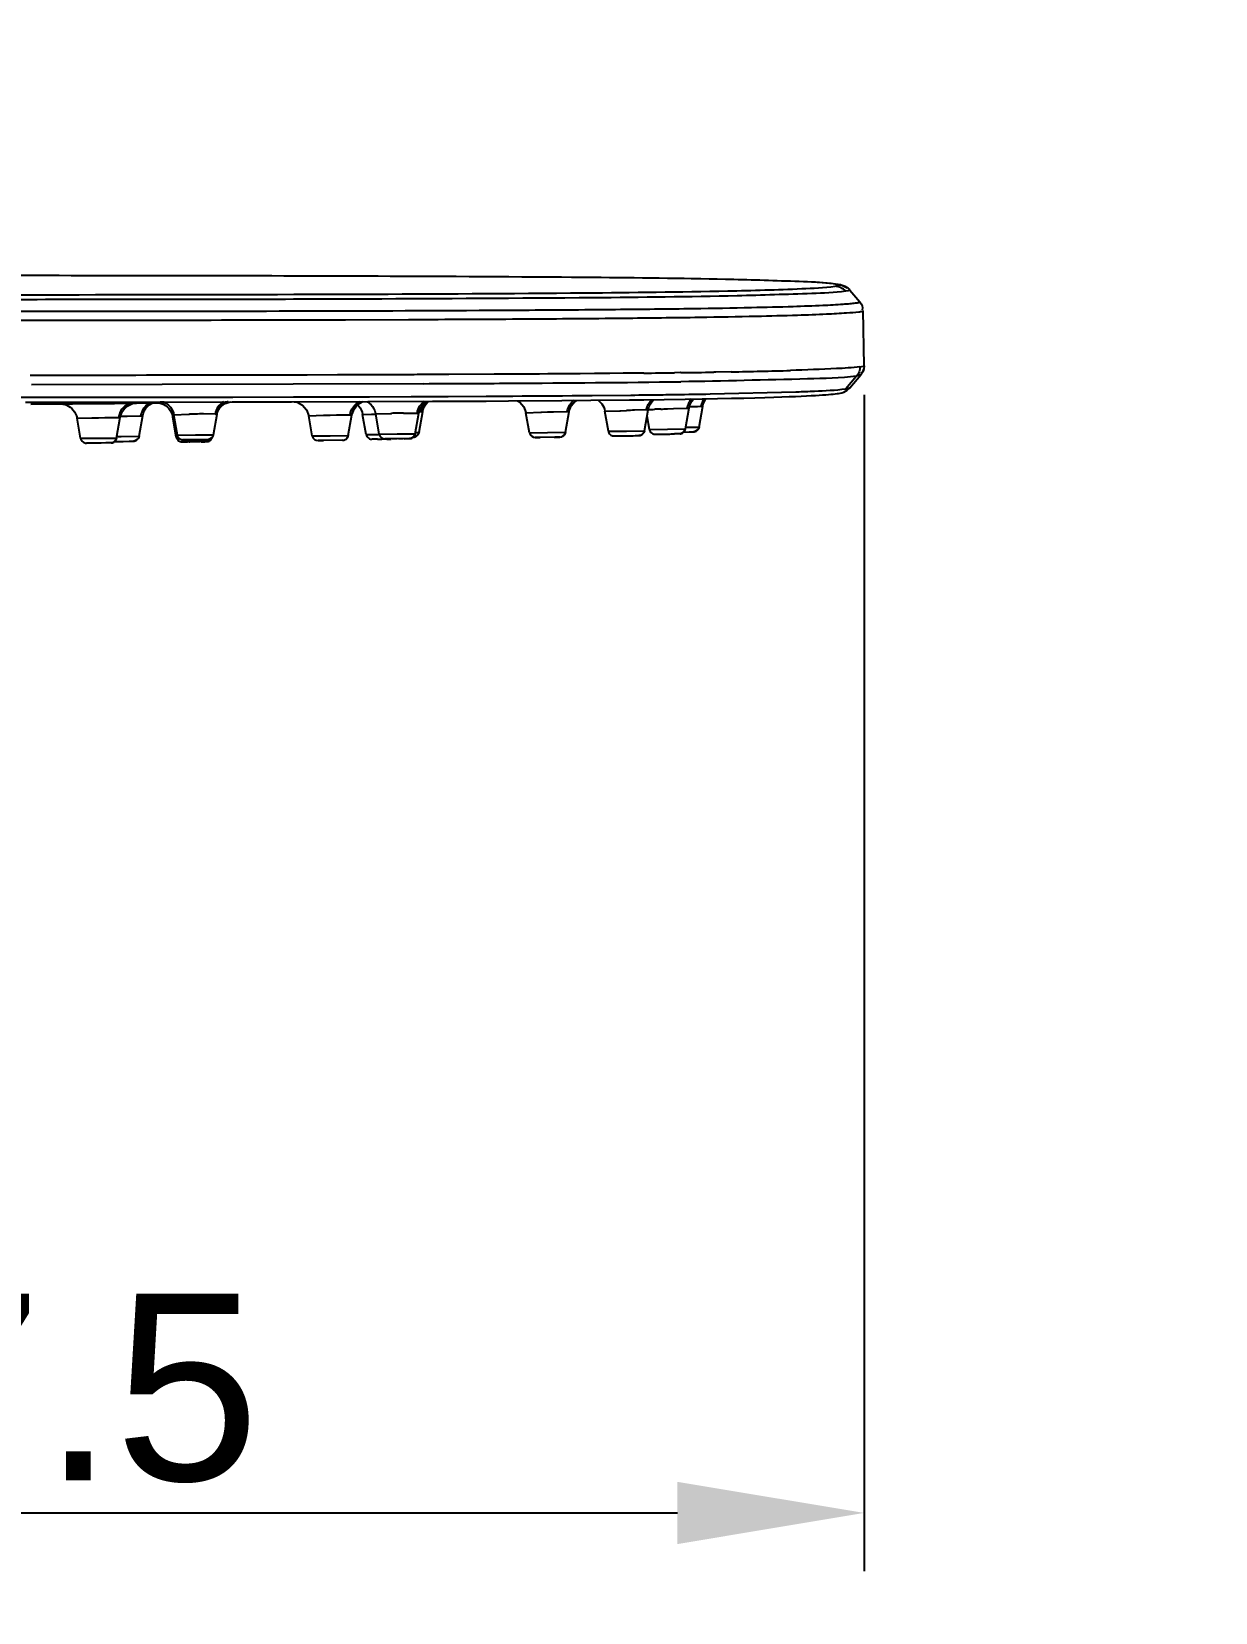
# Model space of a CAD drawing. Header units: millimetres. Extents: x 3819 to 4365, y -2661 to -1889.
# Drawn here: x 3987.78 to 4013.15, y -2144.56 to -2110.69 of the extents above; entities that cross this region are included whole.
import ezdxf

# ---------------------------------------------------------------- set-up
doc = ezdxf.new("R2010")
doc.units = ezdxf.units.MM
doc.header["$LTSCALE"] = 0.1
doc.layers.add('DIM', color=3, linetype='Continuous')
doc.styles.get("Standard").update_dxf_attribs({"font": 'arial.ttf'})
doc.dimstyles.new('ISO-25', dxfattribs={"dimtxt": 2.5, "dimasz": 2.5, "dimexe": 1.25, "dimexo": 0.625, "dimtad": 1, "dimlfac": 5, "dimtxsty": 'Standard', "dimcen": 2.5, "dimadec": 0, "dimazin": 0, "dimtfac": 1, "dimtmove": 0, "dimatfit": 3, "dimfxl": 0, "dimarcsym": 0})

# ---------------------------------------------------------------- blocks, each defined once
blk = doc.blocks.new('*D141')
at = {"layer": 'Defpoints', "color": 0}
for p in [(3938.775, -2117.851), (4005.621, -2117.852), (4005.621, -2142.426)]:
    blk.add_point(p, dxfattribs=at)
at = {"layer": 'DIM', "color": 0, "lineweight": -2}
for p, q in [((3938.775, -2118.476), (3938.775, -2143.676)), ((4005.621, -2118.477), (4005.621, -2143.676)), ((3942.775, -2142.426), (4001.621, -2142.426))]:
    blk.add_line(p, q, dxfattribs=at)
at = {"layer": 'DIM', "color": 0}
for points in [[(3942.775, -2141.76), (3942.775, -2143.093), (3938.775, -2142.426)], [(4001.621, -2141.76), (4001.621, -2143.093), (4005.621, -2142.426)]]:
    blk.add_solid(points, dxfattribs=at)
at = {"layer": 'DIM', "color": 0, "insert": (3985.676, -2139.759), "char_height": 4, "attachment_point": 5}
blk.add_mtext('267.5', dxfattribs=at)
blk = doc.blocks.new('*D137')
at = {"layer": 'Defpoints', "color": 0}
for p in [(3972.198, -2092.633), (4060.64, -2605.033), (4086.272, -2605.033)]:
    blk.add_point(p, dxfattribs=at)
at = {"layer": 'DIM', "color": 0, "lineweight": -2}
for p, q in [((3972.823, -2092.633), (4087.522, -2092.633)), ((4086.272, -2096.633), (4086.272, -2601.033)), ((4061.265, -2605.033), (4087.522, -2605.033))]:
    blk.add_line(p, q, dxfattribs=at)
at = {"layer": 'DIM', "color": 0}
for points in [[(4085.605, -2096.633), (4086.939, -2096.633), (4086.272, -2092.633)], [(4085.605, -2601.033), (4086.939, -2601.033), (4086.272, -2605.033)]]:
    blk.add_solid(points, dxfattribs=at)
at = {"layer": 'DIM', "color": 0, "insert": (4083.025, -2348.833), "char_height": 4, "attachment_point": 5, "rotation": 90}
blk.add_mtext('(2280)', dxfattribs=at)

msp = doc.modelspace()

# ---------------------------------------------------------------- linework, layer by layer
at = {"color": 7, "linetype": 'Continuous'}
for p, q in [((4005.1131, -2116.1178), (4004.9568, -2116.0943)), ((4004.999, -2116.1499), (4005.0894, -2116.1256)), ((4005.089, -2116.1256), (4005.0014, -2116.1014)), ((4005.2583, -2116.1912), (4005.1131, -2116.1178)), ((4005.2765, -2116.2476), (4005.2271, -2116.2559)), ((4005.3179, -2116.2314), (4005.2765, -2116.2476)), ((4005.3168, -2116.2301), (4005.2969, -2116.2092)), ((4005.3159, -2116.231), (4005.5296, -2116.4833)), ((3996.0586, -2116.6703), (3996.5212, -2116.6684)), ((3996.5212, -2116.6684), (3996.8508, -2116.6669)), ((3996.8508, -2116.6669), (3997.0783, -2116.6659)), ((3997.0783, -2116.6659), (3997.0977, -2116.6658)), ((3997.0977, -2116.6658), (3997.3682, -2116.6644)), ((3997.3682, -2116.6644), (3997.7127, -2116.6626)), ((3997.7127, -2116.6626), (3998.175, -2116.6599)), ((4005.6212, -2117.8516), (4005.6006, -2116.6684)), ((3994.5036, -2116.865), (3995.8574, -2116.8605)), ((3995.8574, -2116.8605), (3996.0584, -2116.8597)), ((3987.8742, -2118.059), (3987.7462, -2118.059)), ((3988.4209, -2118.059), (3987.8742, -2118.059)), ((3990.0115, -2118.057), (3988.4209, -2118.059)), ((3990.2433, -2118.0566), (3990.0115, -2118.057)), ((3990.2627, -2118.0566), (3990.2433, -2118.0566)), ((3990.3155, -2118.0565), (3990.2627, -2118.0566)), ((3990.4059, -2118.0563), (3990.3155, -2118.0565)), ((3990.4889, -2118.0562), (3990.4059, -2118.0563)), ((3990.5291, -2118.0561), (3990.4889, -2118.0562)), ((3990.5685, -2118.056), (3990.5291, -2118.0561)), ((3990.785, -2118.0556), (3990.5685, -2118.056)), ((3990.8443, -2118.0555), (3990.785, -2118.0556)), ((3992.049, -2118.0534), (3990.8443, -2118.0555)), ((3992.1371, -2118.0532), (3992.049, -2118.0534)), ((3992.2827, -2118.053), (3992.1371, -2118.0532)), ((3993.1597, -2118.0512), (3992.2827, -2118.053)), ((3993.1731, -2118.0512), (3993.1597, -2118.0512)), ((3993.3529, -2118.0508), (3993.1731, -2118.0512)), ((3993.4012, -2118.0507), (3993.3529, -2118.0508)), ((3993.684, -2118.05), (3993.4012, -2118.0507)), ((3994.3376, -2118.0483), (3993.684, -2118.05)), ((3994.5648, -2118.0476), (3994.3376, -2118.0483)), ((3994.6435, -2118.0474), (3994.5648, -2118.0476)), ((3994.6975, -2118.0472), (3994.6435, -2118.0474)), ((3994.7418, -2118.0471), (3994.6975, -2118.0472)), ((3994.7543, -2118.047), (3994.7418, -2118.0471)), ((3994.8681, -2118.0467), (3994.7543, -2118.047)), ((3994.9691, -2118.0464), (3994.8681, -2118.0467)), ((3995.0801, -2118.046), (3994.9691, -2118.0464)), ((3995.216, -2118.0455), (3995.0801, -2118.046)), ((3995.5626, -2118.0443), (3995.216, -2118.0455)), ((3995.6024, -2118.0441), (3995.5626, -2118.0443)), ((3995.6363, -2118.044), (3995.6024, -2118.0441)), ((3995.7785, -2118.0435), (3995.6363, -2118.044)), ((3995.9808, -2118.0427), (3995.7785, -2118.0435)), ((3996.0419, -2118.0424), (3995.9808, -2118.0427)), ((3996.1272, -2118.0421), (3996.0419, -2118.0424)), ((3996.249, -2118.0416), (3996.1272, -2118.0421)), ((3996.3603, -2118.0411), (3996.249, -2118.0416)), ((3996.3954, -2118.041), (3996.3603, -2118.0411)), ((3996.515, -2118.0404), (3996.3954, -2118.041)), ((3996.6279, -2118.0399), (3996.515, -2118.0404)), ((3996.7206, -2118.0395), (3996.6279, -2118.0399)), ((3997.6962, -2118.0345), (3996.7206, -2118.0395)), ((3997.751, -2118.0342), (3997.6962, -2118.0345)), ((3997.8372, -2118.0337), (3997.751, -2118.0342)), ((3998.0927, -2118.0322), (3997.8372, -2118.0337)), ((3998.2451, -2118.0313), (3998.0927, -2118.0322)), ((3998.2561, -2118.0312), (3998.2451, -2118.0313)), ((3998.4533, -2118.03), (3998.2561, -2118.0312)), ((3998.6626, -2118.0286), (3998.4533, -2118.03)), ((3998.8462, -2118.0273), (3998.6626, -2118.0286)), ((3999.4563, -2118.0227), (3998.8462, -2118.0273)), ((3999.5208, -2118.0222), (3999.4563, -2118.0227)), ((3999.5334, -2118.0221), (3999.5208, -2118.0222)), ((3999.8411, -2118.0195), (3999.5334, -2118.0221)), ((3999.8662, -2118.0193), (3999.8411, -2118.0195)), ((4000.1724, -2118.0165), (3999.8662, -2118.0193)), ((4000.4561, -2118.0138), (4000.1724, -2118.0165)), ((4000.9031, -2118.0091), (4000.4561, -2118.0138)), ((4001.6855, -2117.9995), (4001.5586, -2118.0012)), ((4002.4458, -2117.9881), (4002.3989, -2117.9888)), ((4002.7742, -2117.9823), (4002.4458, -2117.9881)), ((4005.4602, -2118.0722), (4005.2282, -2118.3465)), ((4005.3176, -2118.3228), (4005.5494, -2118.0492)), ((4005.4606, -2118.0736), (4005.4602, -2118.0722)), ((4005.5494, -2118.0493), (4005.4607, -2118.0736)), ((4005.5309, -2117.8749), (4005.6108, -2117.8586)), ((4005.5498, -2118.0486), (4005.5494, -2118.0492)), ((4005.6108, -2117.8586), (4005.6212, -2117.8516)), ((4005.6206, -2117.8516), (4005.6122, -2117.9232)), ((3996.1863, -2118.2355), (3987.7803, -2118.2618)), ((4002.3222, -2118.4564), (4004.1578, -2118.4109)), ((4004.1578, -2118.4109), (4004.1794, -2118.4101)), ((4005.2271, -2118.3469), (4005.3173, -2118.3251)), ((4005.2603, -2118.376), (4005.3173, -2118.3251)), ((4005.3163, -2118.3242), (4005.3176, -2118.3228)), ((4005.3176, -2118.3228), (4005.3185, -2118.3216)), ((3987.332, -2118.5282), (3990.4931, -2118.5248)), ((3987.6476, -2118.6319), (3988.8948, -2118.6307)), ((3987.7613, -2118.677), (3989.5582, -2118.6588)), ((3988.8948, -2118.6307), (3992.0776, -2118.6262)), ((3989.5582, -2118.6588), (3990.5093, -2118.6477)), ((3989.7625, -2118.7812), (3989.7997, -2118.7426)), ((3990.2285, -2118.7638), (3990.2686, -2118.7173)), ((3990.5101, -2118.6357), (3990.4344, -2118.6386)), ((3990.4551, -2118.6388), (3990.494, -2118.6389)), ((3990.4931, -2118.5248), (3990.5391, -2118.5247)), ((3990.5391, -2118.5247), (3990.6346, -2118.5246)), ((3990.6172, -2118.6285), (3990.6658, -2118.6555)), ((3990.6346, -2118.5246), (3992.095, -2118.5222)), ((3990.6518, -2118.7063), (3990.688, -2118.7353)), ((3991.9223, -2118.6406), (3991.9491, -2118.6264)), ((3992.0213, -2118.6302), (3992.386, -2118.6256)), ((3992.0776, -2118.6262), (3993.3464, -2118.6235)), ((3992.095, -2118.5222), (3993.393, -2118.5195)), ((3993.3464, -2118.6235), (3994.9913, -2118.6188)), ((3993.393, -2118.5195), (3993.4217, -2118.5194)), ((3993.4091, -2118.6233), (3993.4701, -2118.6329)), ((3993.4217, -2118.5194), (3994.5132, -2118.5165)), ((3994.5132, -2118.5165), (3994.5355, -2118.5164)), ((3994.5355, -2118.5164), (3994.8136, -2118.5156)), ((3994.7629, -2118.6892), (3994.7896, -2118.7168)), ((3994.7665, -2118.6847), (3994.8765, -2118.6172)), ((3994.7896, -2118.7168), (3994.8184, -2118.7552)), ((3994.8136, -2118.5156), (3994.8722, -2118.5154)), ((3994.8722, -2118.5154), (3994.9482, -2118.5151)), ((3994.9482, -2118.5151), (3995.0021, -2118.515)), ((3994.9913, -2118.6188), (3996.3728, -2118.6135)), ((3995.0021, -2118.515), (3995.0195, -2118.5149)), ((3995.0195, -2118.5149), (3995.9174, -2118.5117)), ((3995.9174, -2118.5117), (3995.9495, -2118.5115)), ((3995.9495, -2118.5115), (3996.1035, -2118.5109)), ((3996.1035, -2118.5109), (3996.1582, -2118.5107)), ((3996.1636, -2118.7099), (3996.1231, -2118.8325)), ((3996.1582, -2118.5107), (3996.3947, -2118.5097)), ((3996.2161, -2118.6345), (3996.1636, -2118.7099)), ((3996.1725, -2118.7897), (3996.1962, -2118.7287)), ((3996.1962, -2118.7287), (3996.2288, -2118.6747)), ((3996.2288, -2118.6747), (3996.2687, -2118.6281)), ((3996.2687, -2118.6281), (3996.2856, -2118.6139)), ((3996.3728, -2118.6135), (3997.5216, -2118.6076)), ((3996.3947, -2118.5097), (3996.4482, -2118.5094)), ((3996.4482, -2118.5094), (3996.704, -2118.5082)), ((3996.704, -2118.5082), (3997.5242, -2118.504)), ((3997.5216, -2118.6076), (3998.0006, -2118.6048)), ((3997.5242, -2118.504), (3997.5784, -2118.5037)), ((3997.5784, -2118.5037), (3998.0207, -2118.5011)), ((3998.0006, -2118.6048), (3999.14, -2118.5966)), ((3998.0207, -2118.5011), (3998.0393, -2118.501)), ((3998.0393, -2118.501), (3998.0957, -2118.5007)), ((3998.0957, -2118.5007), (3998.2934, -2118.4994)), ((3998.2934, -2118.4994), (3998.3134, -2118.4993)), ((3998.3134, -2118.4993), (3999.1544, -2118.4933)), ((3999.14, -2118.5966), (3999.7637, -2118.5913)), ((3999.1544, -2118.4933), (3999.3663, -2118.4916)), ((3999.3663, -2118.4916), (3999.5147, -2118.4904)), ((3999.4207, -2118.6163), (3999.4569, -2118.594)), ((3999.5147, -2118.4904), (3999.6092, -2118.4896)), ((3999.6092, -2118.4896), (3999.6674, -2118.4891)), ((3999.6674, -2118.4891), (3999.6873, -2118.4889)), ((3999.6873, -2118.4889), (3999.7321, -2118.4885)), ((3999.7321, -2118.4885), (3999.7921, -2118.488)), ((3999.7637, -2118.5913), (4000.5964, -2118.5828)), ((3999.7921, -2118.488), (4000.6225, -2118.4798)), ((4000.5964, -2118.5828), (4000.8969, -2118.5793)), ((4000.8969, -2118.5793), (4001.3373, -2118.5735)), ((4000.9518, -2118.797), (4000.9905, -2118.6784)), ((4000.9905, -2118.6784), (4001.0677, -2118.5763)), ((4001.0718, -2118.6229), (4001.1084, -2118.5842)), ((4001.3165, -2118.4715), (4001.3736, -2118.4708)), ((4001.3373, -2118.5735), (4001.7854, -2118.567)), ((4001.404, -2118.7749), (4001.5363, -2118.7701)), ((4001.5363, -2118.7701), (4001.8297, -2118.7588)), ((4001.7854, -2118.567), (4002.1527, -2118.5609)), ((4001.791, -2119.2051), (4001.8701, -2118.7566)), ((4001.8297, -2118.7588), (4001.8682, -2118.6401)), ((4001.8701, -2118.7566), (4001.8599, -2118.7573)), ((4001.8698, -2118.7566), (4001.8776, -2118.7219)), ((4001.9293, -2118.6104), (4001.9662, -2118.5645)), ((4002.0523, -2118.7218), (4002.1237, -2118.7181)), ((4002.0848, -2119.1638), (4002.164, -2118.7149)), ((4002.164, -2118.5958), (4002.1237, -2118.7181)), ((4002.1537, -2118.7161), (4002.1359, -2118.7174)), ((4002.1527, -2118.5609), (4002.4819, -2118.5548)), ((4002.1632, -2118.4591), (4002.2088, -2118.4583)), ((4002.1637, -2118.7149), (4002.173, -2118.6752)), ((4002.173, -2118.6752), (4002.1966, -2118.6143)), ((4002.1966, -2118.6143), (4002.2291, -2118.5603)), ((4002.2088, -2118.4583), (4002.2281, -2118.458)), ((4002.2281, -2118.458), (4002.3222, -2118.4564)), ((3988.7549, -2118.9755), (3989.073, -2118.9689)), ((3988.8309, -2119.4062), (3988.755, -2118.9756)), ((3989.073, -2118.9689), (3989.09, -2118.9686)), ((3989.09, -2118.9686), (3989.2164, -2118.966)), ((3989.2164, -2118.966), (3989.3483, -2118.9633)), ((3989.3483, -2118.9633), (3989.6407, -2118.9573)), ((3989.603, -2119.4002), (3989.6812, -2118.9566)), ((3989.6804, -2118.8369), (3989.6407, -2118.9573)), ((3989.6529, -2118.9571), (3989.6407, -2118.9573)), ((3989.6708, -2118.9568), (3989.6529, -2118.9571)), ((3989.6812, -2118.9566), (3989.671, -2118.9568)), ((3989.6979, -2118.9331), (3989.6806, -2118.9335)), ((3989.6809, -2118.9566), (3989.6861, -2118.9321)), ((3989.6861, -2118.9321), (3989.7045, -2118.8765)), ((3989.6979, -2118.9331), (3989.8299, -2118.9301)), ((3989.8299, -2118.9301), (3990.1225, -2118.9217)), ((3990.0845, -2119.3632), (3990.1628, -2118.9191)), ((3990.1225, -2118.9217), (3990.1614, -2118.8024)), ((3990.1525, -2118.9202), (3990.1347, -2118.9211)), ((3990.1626, -2118.9191), (3990.172, -2118.879)), ((3990.7924, -2118.8962), (3990.8054, -2118.9478)), ((3990.805, -2118.9478), (3990.833, -2118.945)), ((3990.8811, -2119.3793), (3990.805, -2118.9478)), ((3990.8278, -2118.9029), (3991.1463, -2118.888)), ((3990.9042, -2119.3364), (3990.8278, -2118.9029)), ((3991.1463, -2118.888), (3991.1636, -2118.8877)), ((3991.713, -2118.888), (3991.463, -2118.8849)), ((3991.6763, -2119.3329), (3991.754, -2118.8923)), ((3991.7434, -2118.8899), (3991.7253, -2118.8886)), ((3991.754, -2118.8923), (3991.7435, -2118.8899)), ((3991.7537, -2118.8922), (3991.7657, -2118.8438)), ((3993.7196, -2118.9232), (3994.0374, -2118.9132)), ((3993.7953, -2119.3526), (3993.7196, -2118.9232)), ((3994.0374, -2118.9132), (3994.0542, -2118.9128)), ((3994.0542, -2118.9128), (3994.1807, -2118.9097)), ((3994.1807, -2118.9097), (3994.3128, -2118.9066)), ((3994.3128, -2118.9066), (3994.6052, -2118.9005)), ((3994.5674, -2119.3455), (3994.6458, -2118.9007)), ((3994.6354, -2118.9003), (3994.6175, -2118.9004)), ((3994.6456, -2118.9006), (3994.6483, -2118.8869)), ((3994.8735, -2118.8951), (3995.0633, -2118.8904)), ((3994.949, -2119.3234), (3994.8735, -2118.8952)), ((3995.0633, -2118.8904), (3995.1539, -2118.888)), ((3995.155, -2118.8844), (3995.4739, -2118.8719)), ((3995.231, -2119.3155), (3995.155, -2118.8844)), ((3995.4739, -2118.8719), (3995.49, -2118.8715)), ((3995.7491, -2118.8665), (3996.0405, -2118.8646)), ((3996.0031, -2119.3099), (3996.0812, -2118.8669)), ((3996.0707, -2118.8655), (3996.0527, -2118.8648)), ((3996.0812, -2118.8669), (3996.0709, -2118.8655)), ((3996.0847, -2119.2761), (3996.1634, -2118.8296)), ((3996.1531, -2118.8308), (3996.1353, -2118.8318)), ((3996.1632, -2118.8296), (3996.1725, -2118.7897)), ((3998.3741, -2118.8567), (3998.6917, -2118.8451)), ((3998.4497, -2119.2854), (3998.3741, -2118.8567)), ((3998.6917, -2118.8451), (3998.7084, -2118.8446)), ((3998.7084, -2118.8446), (3998.8351, -2118.8412)), ((3998.8351, -2118.8412), (3998.9671, -2118.8378)), ((3998.9671, -2118.8378), (3999.2597, -2118.8316)), ((3999.2218, -2119.2775), (3999.3003, -2118.832)), ((3999.2899, -2118.8315), (3999.272, -2118.8315)), ((3999.3001, -2118.8319), (3999.2899, -2118.8315)), ((3999.3001, -2118.832), (3999.3027, -2118.8183)), ((4000.0661, -2118.826), (4000.3834, -2118.8151)), ((4000.1414, -2119.2529), (4000.0661, -2118.8261)), ((4000.3834, -2118.8151), (4000.3998, -2118.8145)), ((4000.3998, -2118.8145), (4000.5266, -2118.8104)), ((4000.9518, -2118.797), (4000.7007, -2118.8048)), ((4000.9134, -2119.2434), (4000.9923, -2118.796)), ((4000.9641, -2118.7967), (4000.9518, -2118.797)), ((4000.982, -2118.7962), (4000.9641, -2118.7967)), ((4001.0189, -2119.2156), (4000.9686, -2118.9304)), ((4000.9923, -2118.796), (4000.9821, -2118.7962)), ((4001.2614, -2118.7799), (4001.1331, -2118.7842)), ((3988.8309, -2119.4062), (3989.2164, -2119.4052)), ((3989.2164, -2119.4052), (3989.6009, -2119.4004)), ((3989.6979, -2119.3698), (3990.0824, -2119.3635)), ((3990.8812, -2119.3793), (3990.9105, -2119.3791)), ((3990.8812, -2119.3793), (3990.885, -2119.3952)), ((3990.9043, -2119.3364), (3991.29, -2119.3331)), ((3991.0172, -2119.4394), (3991.0163, -2119.4393)), ((3991.0294, -2119.4399), (3991.0172, -2119.4394)), ((3991.0297, -2119.4393), (3991.0282, -2119.4397)), ((3991.0282, -2119.4397), (3991.0294, -2119.4399)), ((3991.0294, -2119.4399), (3991.067, -2119.4407)), ((3991.1449, -2119.4367), (3991.0297, -2119.4393)), ((3991.0983, -2119.441), (3991.2069, -2119.441)), ((3991.5527, -2119.4359), (3991.1449, -2119.4367)), ((3991.165, -2119.4388), (3991.1654, -2119.4389)), ((3991.29, -2119.4367), (3991.1819, -2119.4381)), ((3991.29, -2119.3331), (3991.6743, -2119.3328)), ((3991.4145, -2119.437), (3991.3134, -2119.4369)), ((3991.415, -2119.4371), (3991.4145, -2119.437)), ((3991.4615, -2119.4388), (3991.5022, -2119.4381)), ((3991.5022, -2119.4381), (3991.5322, -2119.4374)), ((3991.6429, -2119.4016), (3991.586, -2119.4631)), ((3991.6697, -2119.3563), (3991.6762, -2119.3329)), ((3993.7954, -2119.3527), (3994.1807, -2119.3503)), ((3994.4446, -2119.4488), (3994.0362, -2119.4544)), ((3994.1807, -2119.3503), (3994.5653, -2119.3456)), ((3994.9491, -2119.3234), (3995.2294, -2119.3227)), ((3995.1904, -2119.4259), (3995.0757, -2119.4268)), ((3995.2311, -2119.3155), (3995.6166, -2119.3125)), ((3995.3909, -2119.4229), (3995.2873, -2119.4246)), ((3995.3568, -2119.4189), (3995.3507, -2119.4188)), ((3995.3568, -2119.4189), (3995.4689, -2119.4187)), ((3995.88, -2119.4131), (3995.357, -2119.4186)), ((3995.4916, -2119.4173), (3995.4921, -2119.4174)), ((3995.6166, -2119.4154), (3995.5085, -2119.4168)), ((3995.6166, -2119.3125), (3996.0011, -2119.3099)), ((3995.741, -2119.4146), (3995.6399, -2119.4153)), ((3995.7416, -2119.4147), (3995.741, -2119.4146)), ((3995.7656, -2119.4155), (3995.8798, -2119.4133)), ((3995.9645, -2119.3796), (3995.9686, -2119.3794)), ((3995.9686, -2119.3794), (3995.9726, -2119.379)), ((3996.0423, -2119.2781), (3996.0825, -2119.2765)), ((3996.0783, -2119.2991), (3996.0846, -2119.2761)), ((3998.4498, -2119.2854), (3998.8351, -2119.2824)), ((3998.5762, -2119.3885), (3998.5747, -2119.3886)), ((3998.5747, -2119.3886), (3998.576, -2119.3886)), ((3998.576, -2119.3886), (3998.6819, -2119.3871)), ((3998.9954, -2119.3822), (3998.5762, -2119.3885)), ((3998.7101, -2119.3866), (3998.7106, -2119.3866)), ((3998.8351, -2119.2823), (3999.2197, -2119.2776)), ((3998.9806, -2119.3827), (3999.099, -2119.3808)), ((3999.0992, -2119.3807), (3998.9954, -2119.3822)), ((3999.099, -2119.3808), (3999.1005, -2119.3807)), ((3999.1005, -2119.3807), (3999.0992, -2119.3807)), ((4000.1414, -2119.253), (4000.5266, -2119.2501)), ((4000.2684, -2119.3562), (4000.3633, -2119.355)), ((4000.3633, -2119.355), (4000.4491, -2119.3536)), ((4000.4491, -2119.3536), (4000.5442, -2119.3519)), ((4000.5266, -2119.25), (4000.9113, -2119.2436)), ((4000.7116, -2119.3486), (4000.7912, -2119.3467)), ((4001.019, -2119.2156), (4001.404, -2119.213)), ((4001.404, -2119.213), (4001.7888, -2119.2054)), ((4001.6689, -2119.3085), (4001.5565, -2119.3119)), ((4001.7534, -2119.2737), (4001.8731, -2119.2707)), ((4001.7982, -2119.1711), (4001.8365, -2119.1705)), ((4001.8365, -2119.1705), (4002.0827, -2119.1642)), ((4001.8731, -2119.2707), (4001.9382, -2119.2686)), ((3989.0712, -2119.5089), (3988.9569, -2119.5096)), ((3989.1682, -2119.5079), (3989.0712, -2119.5089)), ((3989.272, -2119.5068), (3989.1682, -2119.5079)), ((3989.368, -2119.5055), (3989.272, -2119.5068)), ((3989.4799, -2119.5036), (3989.368, -2119.5055)), ((3989.561, -2119.4733), (3989.6451, -2119.4726)), ((3989.6451, -2119.4726), (3989.7423, -2119.4714)), ((3989.7423, -2119.4714), (3989.8734, -2119.4693)), ((3990.9981, -2119.4825), (3991.0016, -2119.4826)), ((3991.0068, -2119.4827), (3991.0016, -2119.4826)), ((3991.007, -2119.4824), (3991.0056, -2119.4826)), ((3991.0068, -2119.4827), (3991.0446, -2119.4828)), ((3991.1218, -2119.4805), (3991.0138, -2119.4822)), ((3991.1417, -2119.4812), (3991.1422, -2119.4812)), ((3991.2667, -2119.4794), (3991.1585, -2119.4808)), ((3991.1585, -2119.4808), (3991.174, -2119.4808)), ((3991.3001, -2119.4792), (3991.2899, -2119.4793)), ((3991.3911, -2119.4786), (3991.3743, -2119.4786)), ((3991.3917, -2119.4787), (3991.3911, -2119.4786)), ((3991.53, -2119.4772), (3991.4185, -2119.4775)), ((3991.4909, -2119.4783), (3991.5298, -2119.4774)), ((3991.5298, -2119.4774), (3991.5312, -2119.4772)), ((3993.9201, -2119.4559), (3993.9215, -2119.4559)), ((3993.9216, -2119.4559), (3993.9201, -2119.4559)), ((3993.9215, -2119.4559), (3994.0339, -2119.4542)), ((3994.0362, -2119.4544), (3993.9216, -2119.4559))]:
    msp.add_line(p, q, dxfattribs=at)
for points in [[(4004.9568, -2116.0943), (4004.723, -2116.0755), (4004.3979, -2116.0566), (4003.9447, -2116.0373), (4003.2947, -2116.0172), (4002.3535, -2115.9963), (4001.0464, -2115.9761), (3999.3503, -2115.9586), (3997.4248, -2115.9453), (3995.4634, -2115.9363)], [(4005.5494, -2118.0493), (4005.5642, -2118.0302), (4005.6055, -2117.9482), (4005.6126, -2117.9233)], [(4005.04, -2118.4491), (4005.0748, -2118.4438), (4005.1079, -2118.4377), (4005.1428, -2118.4293), (4005.1877, -2118.4145), (4005.2603, -2118.376)], [(3988.4399, -2118.6701), (3988.4596, -2118.6731), (3988.4979, -2118.6828), (3988.5359, -2118.6971), (3988.5732, -2118.7159), (3988.6092, -2118.7394), (3988.6429, -2118.7676), (3988.6739, -2118.8005), (3988.7011, -2118.8375), (3988.724, -2118.8783), (3988.742, -2118.9229), (3988.7553, -2118.9755)], [(3989.7997, -2118.7426), (3989.8404, -2118.7109), (3989.8828, -2118.6862), (3989.9257, -2118.668), (3989.9671, -2118.6561), (3989.9796, -2118.6539)], [(3990.172, -2118.879), (3990.1958, -2118.8179), (3990.2285, -2118.7638)], [(3990.2686, -2118.7173), (3990.3137, -2118.6793), (3990.3618, -2118.6501), (3990.3634, -2118.6494)], [(3990.4539, -2118.6387), (3990.453, -2118.6386), (3990.4547, -2118.6387), (3990.4689, -2118.6396), (3990.5001, -2118.6436), (3990.5369, -2118.6519), (3990.575, -2118.6648)], [(3990.575, -2118.6648), (3990.6137, -2118.6829), (3990.6518, -2118.7063)], [(3990.6658, -2118.6555), (3990.7145, -2118.6938), (3990.7578, -2118.7419), (3990.7931, -2118.7981), (3990.8183, -2118.8614), (3990.8281, -2118.9028)], [(3990.688, -2118.7353), (3990.7211, -2118.7694), (3990.75, -2118.8079), (3990.7739, -2118.8503), (3990.7924, -2118.8962)], [(3991.7657, -2118.8438), (3991.7925, -2118.7802), (3991.829, -2118.7246), (3991.8732, -2118.6777), (3991.9223, -2118.6406)], [(3991.7886, -2118.7893), (3991.8101, -2118.7588), (3991.8464, -2118.7203)], [(3991.8464, -2118.7203), (3991.8862, -2118.6885), (3991.928, -2118.6633)], [(3991.928, -2118.6633), (3991.9704, -2118.6445), (3992.0116, -2118.632), (3992.042, -2118.6262)], [(3993.4701, -2118.6329), (3993.5863, -2118.6966), (3993.6728, -2118.7965), (3993.7199, -2118.9232)], [(3994.6483, -2118.8869), (3994.6898, -2118.7788), (3994.7665, -2118.6847)], [(3994.8184, -2118.7552), (3994.8423, -2118.7974), (3994.8608, -2118.8432), (3994.8738, -2118.8951)], [(3994.9615, -2118.6189), (3994.9758, -2118.6261), (3995.0163, -2118.6535)], [(3995.0163, -2118.6535), (3995.0542, -2118.6874), (3995.0879, -2118.727), (3995.1161, -2118.7715), (3995.1381, -2118.8204), (3995.1532, -2118.873), (3995.1553, -2118.8843)], [(3996.1038, -2118.7885), (3996.1288, -2118.7389), (3996.1599, -2118.6947), (3996.196, -2118.6562), (3996.2357, -2118.6244), (3996.2529, -2118.614)], [(3998.1924, -2118.6035), (3998.2406, -2118.6299), (3998.3273, -2118.7299), (3998.3745, -2118.8566)], [(3999.3027, -2118.8183), (3999.3442, -2118.7103), (3999.4207, -2118.6163)], [(3999.9198, -2118.5899), (3999.9438, -2118.6087), (3999.9723, -2118.6364), (3999.9982, -2118.6677), (4000.0212, -2118.7024), (4000.0406, -2118.7407), (4000.056, -2118.7823), (4000.0664, -2118.826)], [(4000.9921, -2118.796), (4000.9969, -2118.7728), (4001.0149, -2118.7176)], [(4001.0149, -2118.7176), (4001.0402, -2118.6675), (4001.0718, -2118.6229)], [(4001.8776, -2118.7219), (4001.8993, -2118.663), (4001.9293, -2118.6104)], [(4002.4819, -2118.5548), (4002.7778, -2118.5487), (4003.0432, -2118.5427), (4003.2813, -2118.5367), (4003.4949, -2118.5308), (4003.6867, -2118.525), (4003.8586, -2118.5193), (4004.0125, -2118.5137)], [(4004.0125, -2118.5137), (4004.1505, -2118.5082), (4004.2743, -2118.5029), (4004.3855, -2118.4976), (4004.4855, -2118.4925), (4004.5756, -2118.4875), (4004.6569, -2118.4825), (4004.7304, -2118.4777), (4004.7969, -2118.4729), (4004.8568, -2118.4682), (4004.9106, -2118.4635), (4004.9587, -2118.4588), (4005.0017, -2118.454), (4005.04, -2118.4491)], [(3989.7045, -2118.8765), (3989.7303, -2118.8261), (3989.7625, -2118.7812)], [(3996.081, -2118.8669), (3996.0859, -2118.8433), (3996.1038, -2118.7885)], [(3988.8309, -2119.4062), (3988.8354, -2119.4238), (3988.8465, -2119.4482), (3988.8615, -2119.4686), (3988.8792, -2119.4846), (3988.8983, -2119.4964), (3988.918, -2119.5042), (3988.9365, -2119.5083), (3988.9489, -2119.5094), (3988.9532, -2119.5096)], [(3989.4838, -2119.5035), (3989.4855, -2119.5034), (3989.4946, -2119.5026), (3989.5104, -2119.4997), (3989.527, -2119.4943), (3989.5434, -2119.4861), (3989.559, -2119.4752), (3989.5733, -2119.4614), (3989.5856, -2119.4451), (3989.5952, -2119.4266), (3989.6017, -2119.4061), (3989.6029, -2119.4002)], [(3989.9722, -2119.4661), (3989.9798, -2119.4652), (3990.0009, -2119.4601), (3990.0233, -2119.4501), (3990.0449, -2119.4345), (3990.0639, -2119.4129), (3990.0783, -2119.3858), (3990.0845, -2119.3632)], [(3990.885, -2119.3952), (3990.896, -2119.4201), (3990.911, -2119.4409), (3990.9286, -2119.4571), (3990.9478, -2119.4691), (3990.9675, -2119.4771), (3990.9859, -2119.4813), (3990.9981, -2119.4825)], [(3990.9043, -2119.3364), (3990.9099, -2119.3575), (3990.9249, -2119.3862), (3990.9459, -2119.4095), (3990.9704, -2119.4259), (3990.995, -2119.4355), (3991.0144, -2119.4391), (3991.0172, -2119.4394)], [(3991.0163, -2119.4393), (3991.0205, -2119.4397), (3991.029, -2119.4401), (3991.0377, -2119.4404), (3991.0485, -2119.4406), (3991.0622, -2119.4408), (3991.0983, -2119.441)], [(3991.5322, -2119.4374), (3991.5431, -2119.4371), (3991.5517, -2119.4368), (3991.5593, -2119.4363), (3991.5708, -2119.4351), (3991.5914, -2119.4303), (3991.6139, -2119.4205)], [(3991.5338, -2119.4773), (3991.5366, -2119.4772), (3991.5486, -2119.4759), (3991.5655, -2119.4722), (3991.5829, -2119.4655), (3991.6003, -2119.4557), (3991.6166, -2119.4424), (3991.631, -2119.4259), (3991.6425, -2119.4067), (3991.6485, -2119.3908)], [(3991.5524, -2119.4365), (3991.5538, -2119.4363), (3991.5539, -2119.4361), (3991.5527, -2119.4359)], [(3991.6139, -2119.4205), (3991.636, -2119.4048), (3991.6554, -2119.383), (3991.6697, -2119.3563)], [(3993.7954, -2119.3526), (3993.801, -2119.3735), (3993.8171, -2119.4041), (3993.843, -2119.4306), (3993.8781, -2119.4492), (3993.9201, -2119.4559)], [(3994.446, -2119.4488), (3994.4865, -2119.4414), (3994.5206, -2119.4228), (3994.546, -2119.3964), (3994.5619, -2119.3659), (3994.5673, -2119.3455)], [(3994.9491, -2119.3234), (3994.954, -2119.3424), (3994.9667, -2119.3689), (3994.9838, -2119.3901), (3995.0035, -2119.4061), (3995.0246, -2119.4173), (3995.0456, -2119.4239), (3995.0629, -2119.4264), (3995.071, -2119.4268)], [(3995.2311, -2119.3155), (3995.2371, -2119.3375), (3995.2515, -2119.3651), (3995.2704, -2119.3866), (3995.2918, -2119.4021), (3995.3145, -2119.4124), (3995.3357, -2119.4175), (3995.3486, -2119.4188), (3995.3507, -2119.4188)], [(3995.357, -2119.4186), (3995.3556, -2119.4187), (3995.3556, -2119.4188), (3995.3568, -2119.4189)], [(3995.8798, -2119.4133), (3995.8812, -2119.4132), (3995.8812, -2119.4131), (3995.88, -2119.4131)], [(3995.8848, -2119.4132), (3995.8926, -2119.4126), (3995.9106, -2119.4094), (3995.9314, -2119.4021), (3995.9516, -2119.3907), (3995.9702, -2119.3747), (3995.986, -2119.3544), (3995.9977, -2119.33), (3996.003, -2119.3099)], [(3995.9728, -2119.379), (3995.9804, -2119.378), (3996.0013, -2119.3729), (3996.0235, -2119.3629), (3996.045, -2119.3474), (3996.064, -2119.326), (3996.0783, -2119.2991)], [(3998.4498, -2119.2854), (3998.4554, -2119.3063), (3998.4716, -2119.3369), (3998.4975, -2119.3634), (3998.5326, -2119.382), (3998.5747, -2119.3886)], [(3999.1005, -2119.3808), (3999.1409, -2119.3734), (3999.175, -2119.3548), (3999.2004, -2119.3284), (3999.2163, -2119.298), (3999.2217, -2119.2775)], [(4000.1414, -2119.2529), (4000.1444, -2119.2658), (4000.153, -2119.2877), (4000.165, -2119.3068), (4000.1795, -2119.3229), (4000.1957, -2119.3356), (4000.2129, -2119.345), (4000.2301, -2119.3514), (4000.2465, -2119.3549), (4000.2589, -2119.3561), (4000.2641, -2119.3563), (4000.2656, -2119.3563)], [(4000.7946, -2119.3467), (4000.7958, -2119.3466), (4000.8038, -2119.346), (4000.818, -2119.3436), (4000.8331, -2119.3391), (4000.8483, -2119.3324), (4000.8632, -2119.3232), (4000.8771, -2119.3116), (4000.8896, -2119.2976), (4000.9, -2119.2816), (4000.9079, -2119.2639), (4000.9134, -2119.2434)], [(4001.019, -2119.2156), (4001.0238, -2119.2344), (4001.0363, -2119.2606), (4001.0532, -2119.2818), (4001.0727, -2119.2978), (4001.0938, -2119.3092), (4001.1147, -2119.3159), (4001.132, -2119.3185), (4001.1406, -2119.319), (4001.1463, -2119.3191), (4001.1531, -2119.3191), (4001.1689, -2119.319)], [(4001.6759, -2119.3082), (4001.6881, -2119.3067), (4001.7065, -2119.3023), (4001.7257, -2119.2941), (4001.7446, -2119.282), (4001.7619, -2119.2657), (4001.7761, -2119.2457), (4001.7864, -2119.2229), (4001.7909, -2119.2051)], [(4001.9382, -2119.2686), (4001.9513, -2119.2681), (4001.961, -2119.2676), (4001.9691, -2119.2671), (4001.9733, -2119.2667)], [(4001.9735, -2119.2667), (4001.981, -2119.2657), (4002.0017, -2119.2606), (4002.0238, -2119.2506), (4002.0451, -2119.2352), (4002.064, -2119.2139), (4002.0783, -2119.1872), (4002.0848, -2119.1638)], [(3989.8734, -2119.4693), (3989.8995, -2119.4687), (3989.9377, -2119.4678)], [(3989.9377, -2119.4678), (3989.9505, -2119.4673), (3989.9601, -2119.4669), (3989.9682, -2119.4665), (3989.972, -2119.4661)]]:
    msp.add_lwpolyline(points, dxfattribs=at)
for centre, radius, start, end in [((3986.6797, -4678.6992), 2562.7779, 89.8036205, 89.9847535), ((4005.0892, -2116.428), 0.3017, 46.48415, 57.22526), ((3986.7249, 790.5786), 2907.2639, 270.0136169, 270.1839475), ((3986.7611, 536.1851), 2653.0615, 270.0142835, 270.1672081), ((3992.1381, -1104.562), 1012.3053, 270.2218886, 270.3532208), ((3997.3556, -1796.1285), 321.9001, 270.631428, 270.748118), ((3998.5328, -1883.4864), 234.5343, 270.772539, 270.944523), ((4000.9189, -2010.9891), 107.0093, 270.99342, 271.672785), ((3992.5937, -1185.4341), 932.8083, 270.2206657, 270.3344923), ((3995.776, -1659.8625), 458.3695, 270.282924, 270.739909), ((3989.9773, -2118.9664), 0.3177, 96.0645, 112.06053), ((3990.9933, -2143.2859), 24.6549, 90.86702, 91.12299), ((3990.4593, -2087.1727), 31.4663, 270.13295, 270.31477), ((3992.0277, -2118.9383), 0.3176, 95.76208, 109.88515), ((3997.1743, -1800.2976), 318.2009, 270.620898, 270.74587), ((3999.3316, -2061.617), 57.1954, 271.93362, 272.07656), ((3998.0832, -1869.7593), 248.7332, 270.757964, 270.939867), ((4001.569, -2112.9366), 5.8279, 272.56305, 272.68342), ((4001.7351, -2116.446), 2.3147, 272.64321, 273.08616), ((4002.2021, -2118.8114), 0.3753, 138.34342, 152.84022), ((4000.9698, -2095.3749), 23.3721, 272.20854, 272.65453), ((4001.9694, -2115.9841), 2.7384, 273.23017, 273.48637), ((4002.4982, -2118.7718), 0.3778, 145.34128, 152.22462), ((3990.0104, -2116.1798), 2.7441, 272.33988, 272.5951), ((3991.4626, -2136.1322), 17.2471, 90.57368, 90.99353), ((3991.4796, -2136.3099), 17.425, 90.0546, 90.62359), ((3991.6698, -2119.9354), 1.0483, 86.96185, 87.63527), ((3994.6594, -2123.4474), 4.5472, 90.52779, 90.68216), ((3996.4873, -2163.7272), 44.8668, 91.11196, 91.27359), ((3996.2199, -2149.5862), 30.7233, 90.87791, 91.12514), ((3996.0161, -2120.4954), 1.631, 88.71203, 89.14353), ((3995.9371, -2115.3225), 3.5149, 272.54202, 273.03287), ((3995.9898, -2116.0941), 2.7416, 272.78565, 273.04128), ((3999.2942, -2122.2319), 3.4005, 90.37501, 90.58156), ((4003.0205, -2193.6679), 74.899, 91.774855, 91.908148), ((3999.7737, -2078.1723), 40.6346, 271.71328, 271.91702), ((3989.3481, -2077.5807), 41.7905, 270.34684, 270.47966), ((3991.1339, -2111.839), 7.6021, 269.49605, 270.05512), ((3994.4429, -2119.3253), 0.1235, 270.78011, 299.30383), ((3994.6512, -2076.6908), 42.7385, 270.72287, 270.85282), ((3994.6936, -2077.5034), 41.9253, 270.95301, 271.08398), ((3995.9604, -2119.2566), 0.123, 275.7882, 297.86752), ((3995.8685, -2113.0643), 6.2162, 271.3362, 271.60217), ((3999.0973, -2119.2573), 0.1236, 270.85855, 298.79212), ((3999.4143, -2056.7802), 62.5819, 271.034474, 271.187733), ((4001.0395, -2105.9251), 13.3945, 270.55939, 270.8971), ((4000.7808, -2089.2444), 30.0772, 270.89249, 271.08145), ((4000.5315, -2075.5003), 43.8236, 271.06807, 271.21206), ((4000.7489, -2085.5926), 33.729, 271.20555, 271.37194), ((3991.0331, -2120.2234), 0.7414, 91.48925, 92.01524), ((3990.982, -2101.6228), 17.86, 270.20097, 270.4394), ((3991.8083, -2173.3573), 53.8812, 90.5164, 90.73001), ((3991.4311, -2129.9002), 10.4219, 90.57876, 90.72033), ((3991.758, -2166.5923), 47.116, 90.41278, 90.52937), ((3991.3896, -2125.446), 5.9675, 90.14708, 90.61248), ((3991.1868, -2101.0133), 18.4674, 270.71006, 270.94354), ((3991.5287, -2119.3536), 0.1236, 270.61423, 297.63904)]:
    msp.add_arc(centre, radius, start, end, dxfattribs=at)
for points, knots in [([(4005.0014, -2116.1014), (4004.7756, -2116.0697), (4004.05, -2116.0426), (4002.3791, -2115.9871), (3999.4258, -2115.9573), (3996.9706, -2115.942), (3995.4635, -2115.9363)], [0, 0, 0, 0, 0.0716892, 0.2278325, 0.526109, 1, 1, 1, 1]), ([(4005.2259, -2116.2553), (4004.9866, -2116.2879), (4004.2103, -2116.3161), (4002.4077, -2116.3739), (3999.2328, -2116.4031), (3994.7119, -2116.4287), (3989.2967, -2116.4351), (3981.6315, -2116.4415), (3975.8473, -2116.4432), (3971.9865, -2116.4433)], [0, 0, 0, 0, 0.021798, 0.0699556, 0.1628825, 0.308237, 0.4780019, 0.6515748, 1, 1, 1, 1]), ([(3971.9868, -2116.3362), (3975.8194, -2116.3362), (3983.4296, -2116.3323), (3992.6444, -2116.3291), (3999.0485, -2116.2993), (4002.205, -2116.2637), (4003.9944, -2116.2163), (4004.7623, -2116.1772), (4004.9994, -2116.1499)], [0, 0, 0, 0, 0.3482528, 0.6915141, 0.8373035, 0.9302051, 0.9783096, 1, 1, 1, 1]), ([(3998.175, -2116.6599), (3998.8821, -2116.6556), (4000.146, -2116.6468), (4001.8235, -2116.628), (4003.0922, -2116.6064), (4004.0157, -2116.5839), (4004.6689, -2116.5594), (4005.0788, -2116.5392), (4005.3088, -2116.5205), (4005.4272, -2116.5105), (4005.4852, -2116.497), (4005.5303, -2116.4913), (4005.531, -2116.4821)], [0, 0, 0, 0, 0.2880873, 0.5150284, 0.6834653, 0.8051809, 0.8911705, 0.9503511, 0.9712616, 0.9866447, 0.9962745, 1, 1, 1, 1]), ([(3998.3788, -2116.8481), (3999.072, -2116.8437), (4000.3113, -2116.8343), (4001.9554, -2116.8151), (4003.2009, -2116.7933), (4004.1061, -2116.77), (4004.7545, -2116.7474), (4005.1851, -2116.7221), (4005.4517, -2116.7025), (4005.5582, -2116.6912), (4005.6, -2116.6787), (4005.6005, -2116.669)], [0, 0, 0, 0, 0.287651, 0.5141605, 0.6823325, 0.8042423, 0.8905263, 0.9500144, 0.9863842, 0.995988, 1, 1, 1, 1]), ([(4005.4602, -2118.0722), (4005.1129, -2118.1191), (4003.854, -2118.1466), (4002.6005, -2118.1818), (4001.6952, -2118.1938)], [0, 0, 0, 0, 0.2790716, 1, 1, 1, 1]), ([(4005.5319, -2117.8739), (4005.3646, -2117.8969), (4004.8673, -2117.9224), (4004.3709, -2117.943), (4004.0427, -2117.9528)], [0, 0, 0, 0, 0.3395819, 1, 1, 1, 1]), ([(4004.1794, -2118.4101), (4004.3052, -2118.4054), (4004.6547, -2118.3894), (4005.0054, -2118.3766), (4005.2275, -2118.3464)], [0, 0, 0, 0, 0.3595233, 1, 1, 1, 1]), ([(3990.4511, -2118.6387), (3990.4518, -2118.6387), (3990.4531, -2118.6388), (3990.4544, -2118.6388), (3990.4551, -2118.6388)], [0, 0, 0, 0, 0.4963551, 1, 1, 1, 1]), ([(3996.0835, -2118.8344), (3996.0851, -2118.8343), (3996.0883, -2118.8342), (3996.0914, -2118.834), (3996.093, -2118.8339)], [0, 0, 0, 0, 0.5071621, 1, 1, 1, 1]), ([(3989.6029, -2119.4002), (3989.6029, -2119.4004), (3989.6019, -2119.4002), (3989.6014, -2119.4004), (3989.6009, -2119.4004)], [0, 0, 0, 0, 0.2566457, 1, 1, 1, 1]), ([(3990.0845, -2119.3632), (3990.0845, -2119.3634), (3990.0834, -2119.3633), (3990.0829, -2119.3635), (3990.0824, -2119.3635)], [0, 0, 0, 0, 0.2647388, 1, 1, 1, 1]), ([(3991.6743, -2119.3328), (3991.6748, -2119.3328), (3991.6752, -2119.333), (3991.6763, -2119.3328), (3991.6762, -2119.3329)], [0, 0, 0, 0, 0.7526045, 1, 1, 1, 1]), ([(3994.5653, -2119.3456), (3994.5658, -2119.3456), (3994.5663, -2119.3454), (3994.5673, -2119.3456), (3994.5673, -2119.3455)], [0, 0, 0, 0, 0.7469439, 1, 1, 1, 1]), ([(3996.0846, -2119.2761), (3996.0846, -2119.2763), (3996.0836, -2119.2762), (3996.0831, -2119.2764), (3996.0825, -2119.2765)], [0, 0, 0, 0, 0.2648152, 1, 1, 1, 1]), ([(3999.2197, -2119.2776), (3999.2202, -2119.2776), (3999.2207, -2119.2774), (3999.2217, -2119.2777), (3999.2217, -2119.2775)], [0, 0, 0, 0, 0.7481537, 1, 1, 1, 1]), ([(4000.9134, -2119.2434), (4000.9133, -2119.2436), (4000.9123, -2119.2434), (4000.9119, -2119.2436), (4000.9113, -2119.2436)], [0, 0, 0, 0, 0.2560306, 1, 1, 1, 1]), ([(4001.7909, -2119.2051), (4001.7909, -2119.2053), (4001.7899, -2119.2052), (4001.7894, -2119.2054), (4001.7888, -2119.2054)], [0, 0, 0, 0, 0.2604127, 1, 1, 1, 1]), ([(4002.0848, -2119.1638), (4002.0848, -2119.164), (4002.0837, -2119.164), (4002.0832, -2119.1641), (4002.0827, -2119.1642)], [0, 0, 0, 0, 0.264891, 1, 1, 1, 1])]:
    msp.add_open_spline(points, degree=3, knots=knots, dxfattribs=at)
for points in [[(4005.2268, -2116.2556), (4005.1727, -2116.1919), (4005.083, -2116.1502), (4004.9994, -2116.1499)], [(4005.2525, -2116.1743), (4005.2047, -2116.1435), (4005.1459, -2116.1256), (4005.089, -2116.1256)], [(4005.5296, -2116.4833), (4005.5681, -2116.5289), (4005.6059, -2116.6039), (4005.5768, -2116.656)], [(4001.695, -2117.9994), (4001.6918, -2117.9994), (4001.6887, -2117.9995), (4001.6855, -2117.9995)], [(4005.5319, -2117.8739), (4005.5332, -2117.9445), (4005.5064, -2118.0197), (4005.4607, -2118.0736)], [(4005.6161, -2117.9239), (4005.6089, -2117.9643), (4005.5797, -2118.0079), (4005.5409, -2118.0212)], [(3989.858, -2118.672), (3989.7832, -2118.7024), (3989.7178, -2118.7653), (3989.6804, -2118.8369)], [(3990.1614, -2118.8024), (3990.1949, -2118.7373), (3990.2509, -2118.6795), (3990.3164, -2118.6467)], [(3991.8921, -2118.622), (3991.7993, -2118.6751), (3991.7306, -2118.7826), (3991.713, -2118.888)], [(3994.6052, -2118.9005), (3994.6242, -2118.7834), (3994.7103, -2118.6622), (3994.8197, -2118.6165)], [(3996.0405, -2118.8646), (3996.0568, -2118.7653), (3996.1173, -2118.6645), (3996.2014, -2118.6093)], [(3999.2597, -2118.8316), (3999.2746, -2118.7398), (3999.3262, -2118.647), (3999.4001, -2118.5906)], [(4002.1637, -2118.7149), (4002.1621, -2118.7151), (4002.1587, -2118.7155), (4002.1554, -2118.7159), (4002.1537, -2118.7161)], [(3990.1626, -2118.9191), (3990.1609, -2118.9193), (3990.1576, -2118.9196), (3990.1542, -2118.92), (3990.1525, -2118.9202)], [(3994.6456, -2118.9006), (3994.6439, -2118.9006), (3994.6405, -2118.9005), (3994.6371, -2118.9004), (3994.6354, -2118.9003)], [(3996.1632, -2118.8296), (3996.1615, -2118.8298), (3996.1582, -2118.8302), (3996.1548, -2118.8305), (3996.1531, -2118.8307)], [(3989.6009, -2119.4004), (3989.5919, -2119.4516), (3989.5358, -2119.5012), (3989.4838, -2119.5035)], [(3990.0824, -2119.3635), (3990.0737, -2119.413), (3990.0221, -2119.4612), (3989.9722, -2119.4661)], [(3990.9105, -2119.3791), (3990.9131, -2119.3791), (3990.9157, -2119.3791), (3990.9183, -2119.379)], [(3991.6743, -2119.3328), (3991.6651, -2119.3851), (3991.6059, -2119.4356), (3991.5527, -2119.436)], [(3994.5653, -2119.3456), (3994.5591, -2119.3808), (3994.5346, -2119.4155), (3994.5034, -2119.433)], [(3996.0011, -2119.3099), (3995.9919, -2119.3622), (3995.933, -2119.4125), (3995.88, -2119.4131)], [(3996.0011, -2119.3099), (3996.0017, -2119.3099), (3996.0024, -2119.3099), (3996.003, -2119.3099)], [(3996.0825, -2119.2765), (3996.0762, -2119.3125), (3996.0503, -2119.3483), (3996.0179, -2119.3654)], [(3999.2197, -2119.2776), (3999.2135, -2119.3131), (3999.1884, -2119.3482), (3999.1568, -2119.3655)], [(4000.9113, -2119.2436), (4000.9024, -2119.2948), (4000.8464, -2119.3443), (4000.7946, -2119.3467)], [(4001.7888, -2119.2054), (4001.78, -2119.2555), (4001.7267, -2119.3043), (4001.6759, -2119.3082)], [(4002.0827, -2119.1642), (4002.0741, -2119.2134), (4002.0231, -2119.2614), (4001.9735, -2119.2667)]]:
    msp.add_open_spline(points, degree=3, dxfattribs=at)

# ---------------------------------------------------------------- dimensions: what is measured, and where the dimension line sits
at = {"layer": 'DIM'}
dim = msp.add_linear_dim(base=(4086.272, -2605.0328), p1=(3972.198, -2092.6331), p2=(4060.6398, -2605.0328), angle=90, text='(2280)', dimstyle='ISO-25', override={"dimtxt": 4, "dimasz": 4, "dimlfac": 4, "dimadec": 1, "dimfxl": 1.25}, dxfattribs=at)
dim.commit()
dim.dimension.update_dxf_attribs({"geometry": '*D137', "text_midpoint": (4083.0249, -2348.833)})
dim = msp.add_linear_dim(base=(4005.6212, -2142.4263), p1=(3938.7748, -2117.8507), p2=(4005.6212, -2117.8516), text='267.5', dimstyle='ISO-25', override={"dimtxt": 4, "dimasz": 4, "dimlfac": 4, "dimadec": 1, "dimfxl": 1.25}, dxfattribs=at)
dim.commit()
dim.dimension.update_dxf_attribs({"geometry": '*D141', "text_midpoint": (3985.6759, -2142.4263), "dimtype": 160})

doc.saveas('drawing.dxf')
